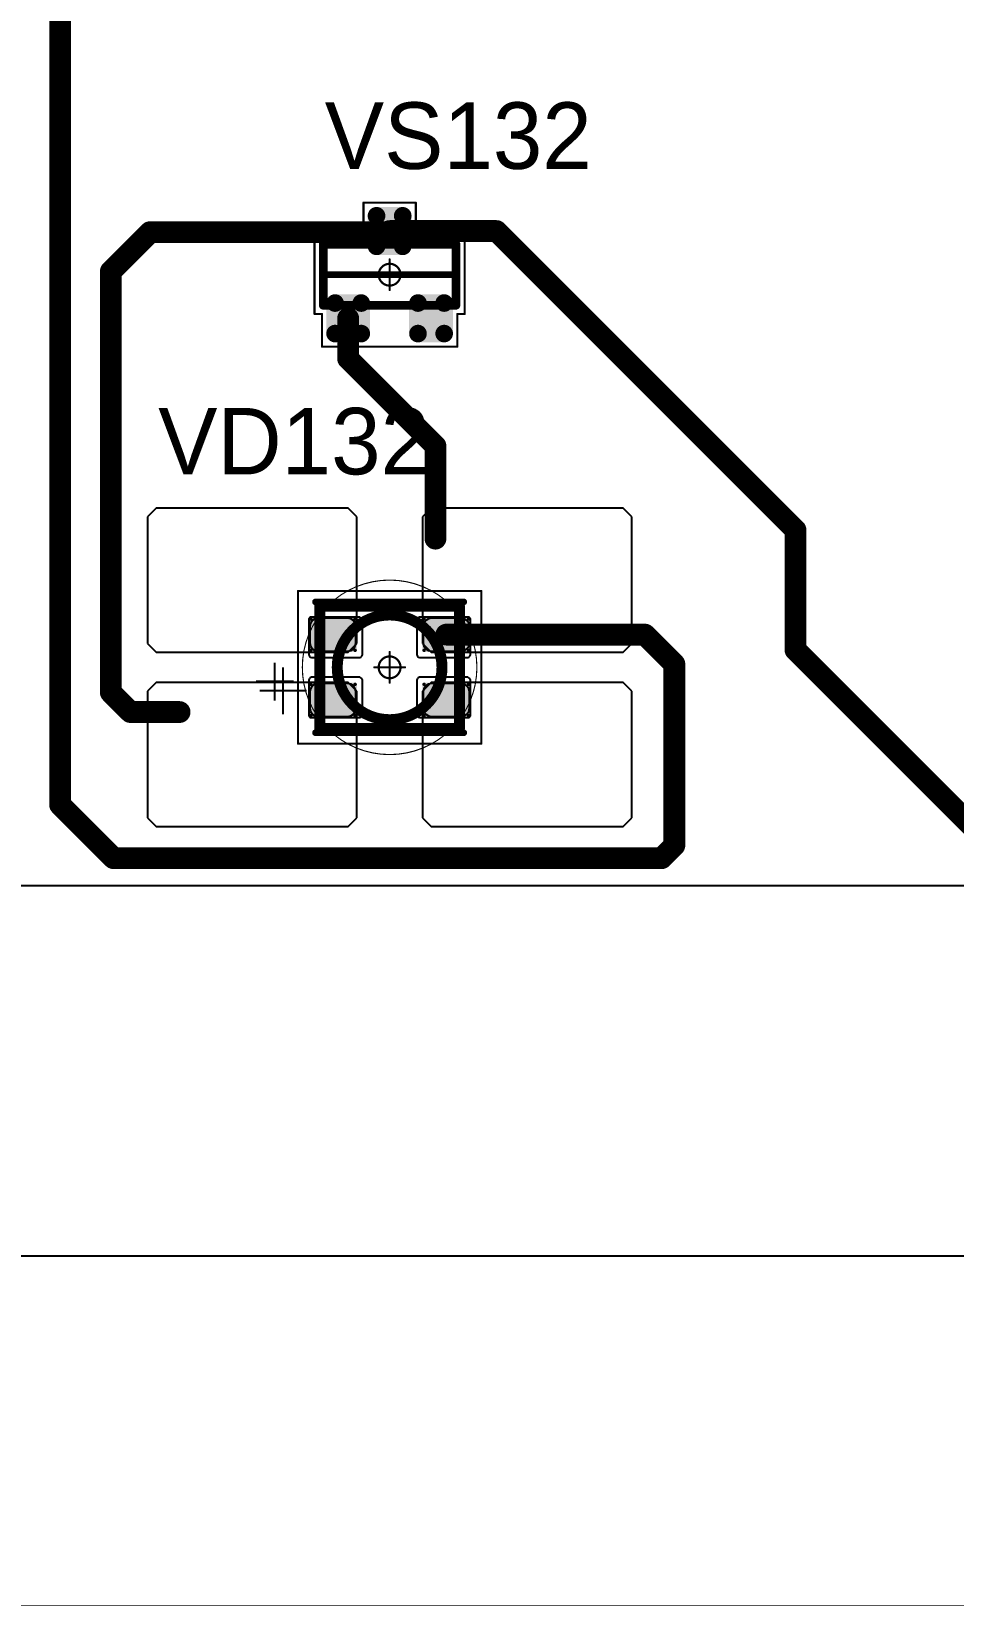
# Model space of a CAD drawing. Header units: millimetres. Extents: x 0 to 400, y 0 to 511.
# Drawn here: x 291.79 to 312.92, y 0 to 36.07 of the extents above; entities that cross this region are included whole.
import ezdxf

# ---------------------------------------------------------------- set-up
doc = ezdxf.new("R2010")
doc.units = ezdxf.units.MM
for name, color, linetype in [('Mechanical10', 56, 'Continuous'), ('Mechanical13', 56, 'Continuous'), ('Mechanical15', 56, 'Continuous'), ('Mechanical2', 216, 'Continuous'), ('TopLayer', 1, 'Continuous'), ('TopOverlay', 2, 'Continuous'), ('TopPaste', 8, 'Continuous'), ('TopSolder', 216, 'Continuous')]:
    doc.layers.add(name, color=color, linetype=linetype)

# ---------------------------------------------------------------- blocks, each defined once
blk = doc.blocks.new('SOT23_465')
at = {"layer": 'Mechanical13', "const_width": 0.2}
for points in [[(-0.7, 1.52), (0.7, 1.52)], [(-0.7, 1.52), (-0.7, -1.52)], [(0.7, 1.52), (0.7, -1.52)], [(-0.7, -1.52), (0.7, -1.52)]]:
    blk.add_lwpolyline(points, dxfattribs=at)
at = {"layer": 'Mechanical13', "const_width": 0.1}
for points in [[(-0.75, 1.52, 1), (-0.65, 1.52, 1)], [(-0.75, 1.52, 1), (-0.65, 1.52, 1)], [(0.65, 1.52, 1), (0.75, 1.52, 1)], [(0.65, 1.52, 1), (0.75, 1.52, 1)], [(-0.75, -1.52, 1), (-0.65, -1.52, 1)], [(-0.75, -1.52, 1), (-0.65, -1.52, 1)], [(0.65, -1.52, 1), (0.75, -1.52, 1)], [(0.65, -1.52, 1), (0.75, -1.52, 1)]]:
    blk.add_lwpolyline(points, format="xyb", close=True, dxfattribs=at)
at = {"layer": 'Mechanical15', "const_width": 0.05}
for points in [[(-1.65, 1.55), (-1.65, -1.55)], [(-1.65, 1.55), (-0.9, 1.55)], [(-0.9, 1.72), (-0.9, 1.55)], [(-0.9, 1.72), (0.9, 1.72)], [(0.9, 1.72), (0.9, 0.6)], [(0, 0.35), (0, -0.35)], [(0.9, 0.6), (1.65, 0.6)], [(1.65, 0.6), (1.65, -0.6)], [(-0.35, 0), (0.35, 0)], [(0.9, -0.6), (1.65, -0.6)], [(0.9, -0.6), (0.9, -1.72)], [(-1.65, -1.55), (-0.9, -1.55)], [(-0.9, -1.55), (-0.9, -1.72)], [(-0.9, -1.72), (0.9, -1.72)]]:
    blk.add_lwpolyline(points, dxfattribs=at)
at = {"layer": 'Mechanical15'}
for points, const_width in [([(-1.662, 1.55, 1), (-1.637, 1.55, 1)], 0.025), ([(-1.662, 1.55, 1), (-1.637, 1.55, 1)], 0.025), ([(-0.913, 1.72, 1), (-0.888, 1.72, 1)], 0.025), ([(-0.913, 1.72, 1), (-0.888, 1.72, 1)], 0.025), ([(-0.913, 1.55, 1), (-0.888, 1.55, 1)], 0.025), ([(-0.913, 1.55, 1), (-0.888, 1.55, 1)], 0.025), ([(0.888, 1.72, 1), (0.913, 1.72, 1)], 0.025), ([(0.888, 1.72, 1), (0.913, 1.72, 1)], 0.025), ([(-0.012, 0.35, 1), (0.012, 0.35, 1)], 0.025), ([(0.888, 0.6, 1), (0.913, 0.6, 1)], 0.025), ([(0.888, 0.6, 1), (0.913, 0.6, 1)], 0.025), ([(1.637, 0.6, 1), (1.662, 0.6, 1)], 0.025), ([(1.637, 0.6, 1), (1.662, 0.6, 1)], 0.025), ([(-0.362, 0, 1), (-0.337, 0, 1)], 0.025), ([(0.25, 0, 1), (-0.25, 0, 1)], 0.05), ([(-0.262, 0, 1), (-0.238, 0, 1)], 0.025), ([(0.238, 0, 1), (0.262, 0, 1)], 0.025), ([(0.337, 0, 1), (0.362, 0, 1)], 0.025), ([(-0.012, -0.35, 1), (0.012, -0.35, 1)], 0.025), ([(0.888, -0.6, 1), (0.913, -0.6, 1)], 0.025), ([(0.888, -0.6, 1), (0.913, -0.6, 1)], 0.025), ([(1.637, -0.6, 1), (1.662, -0.6, 1)], 0.025), ([(1.637, -0.6, 1), (1.662, -0.6, 1)], 0.025), ([(-1.662, -1.55, 1), (-1.637, -1.55, 1)], 0.025), ([(-1.662, -1.55, 1), (-1.637, -1.55, 1)], 0.025), ([(-0.913, -1.55, 1), (-0.888, -1.55, 1)], 0.025), ([(-0.913, -1.55, 1), (-0.888, -1.55, 1)], 0.025), ([(-0.913, -1.72, 1), (-0.888, -1.72, 1)], 0.025), ([(-0.913, -1.72, 1), (-0.888, -1.72, 1)], 0.025), ([(0.888, -1.72, 1), (0.913, -1.72, 1)], 0.025), ([(0.888, -1.72, 1), (0.913, -1.72, 1)], 0.025)]:
    blk.add_lwpolyline(points, format="xyb", close=True, dxfattribs=dict(at, const_width=const_width))
at = {"layer": 'TopLayer', "const_width": 0.1}
for points in [[(-1.4, 1.25, 1), (-1.3, 1.25, 1)], [(-0.7, 1.25, 1), (-0.6, 1.25, 1)], [(-1.4, 0.65, 1), (-1.3, 0.65, 1)], [(-0.7, 0.65, 1), (-0.6, 0.65, 1)], [(0.6, 0.3, 1), (0.7, 0.3, 1)], [(1.3, 0.3, 1), (1.4, 0.3, 1)], [(0.6, -0.3, 1), (0.7, -0.3, 1)], [(1.3, -0.3, 1), (1.4, -0.3, 1)], [(-1.4, -0.65, 1), (-1.3, -0.65, 1)], [(-0.7, -0.65, 1), (-0.6, -0.65, 1)], [(-1.4, -1.25, 1), (-1.3, -1.25, 1)], [(-0.7, -1.25, 1), (-0.6, -1.25, 1)]]:
    blk.add_lwpolyline(points, format="xyb", close=True, dxfattribs=at)
at = {"layer": 'TopLayer'}
for points in [[(-1.45, 1.25), (-1.45, 0.65), (-0.55, 1.25), (-0.55, 0.65)], [(-1.35, 1.35), (-1.35, 0.55), (-0.65, 1.35), (-0.65, 0.55)], [(0.65, 0.4), (0.65, -0.4), (1.35, 0.4), (1.35, -0.4)], [(0.55, 0.3), (0.55, -0.3), (1.45, 0.3), (1.45, -0.3)], [(-1.45, -0.65), (-1.45, -1.25), (-0.55, -0.65), (-0.55, -1.25)], [(-1.35, -0.55), (-1.35, -1.35), (-0.65, -0.55), (-0.65, -1.35)]]:
    blk.add_solid(points, dxfattribs=at)
at = {"layer": 'TopOverlay', "const_width": 0.15}
blk.add_lwpolyline([(0, 1.5), (0, -1.5)], dxfattribs=at)
at = {"layer": 'TopOverlay', "const_width": 0.075}
for points in [[(-0.038, 1.5, 1), (0.038, 1.5, 1)], [(-0.038, -1.5, 1), (0.038, -1.5, 1)]]:
    blk.add_lwpolyline(points, format="xyb", close=True, dxfattribs=at)
at = {"layer": 'TopPaste', "const_width": 0.075}
for points in [[(-1.387, 1.25, 1), (-1.313, 1.25, 1)], [(-0.687, 1.25, 1), (-0.613, 1.25, 1)], [(-1.387, 0.65, 1), (-1.313, 0.65, 1)], [(-0.687, 0.65, 1), (-0.613, 0.65, 1)], [(0.613, 0.3, 1), (0.687, 0.3, 1)], [(1.313, 0.3, 1), (1.387, 0.3, 1)], [(0.613, -0.3, 1), (0.687, -0.3, 1)], [(1.313, -0.3, 1), (1.387, -0.3, 1)], [(-1.387, -0.65, 1), (-1.313, -0.65, 1)], [(-0.687, -0.65, 1), (-0.613, -0.65, 1)], [(-1.387, -1.25, 1), (-1.313, -1.25, 1)], [(-0.687, -1.25, 1), (-0.613, -1.25, 1)]]:
    blk.add_lwpolyline(points, format="xyb", close=True, dxfattribs=at)
at = {"layer": 'TopPaste'}
for points in [[(-1.425, 1.25), (-1.425, 0.65), (-0.575, 1.25), (-0.575, 0.65)], [(-1.35, 1.325), (-1.35, 0.575), (-0.65, 1.325), (-0.65, 0.575)], [(0.65, 0.375), (0.65, -0.375), (1.35, 0.375), (1.35, -0.375)], [(0.575, 0.3), (0.575, -0.3), (1.425, 0.3), (1.425, -0.3)], [(-1.425, -0.65), (-1.425, -1.25), (-0.575, -0.65), (-0.575, -1.25)], [(-1.35, -0.575), (-1.35, -1.325), (-0.65, -0.575), (-0.65, -1.325)]]:
    blk.add_solid(points, dxfattribs=at)
at = {"layer": 'TopSolder', "const_width": 0.202}
for points in [[(-1.451, 1.25, 1), (-1.249, 1.25, 1)], [(-0.751, 1.25, 1), (-0.549, 1.25, 1)], [(-1.451, 0.65, 1), (-1.249, 0.65, 1)], [(-0.751, 0.65, 1), (-0.549, 0.65, 1)], [(0.549, 0.3, 1), (0.751, 0.3, 1)], [(1.249, 0.3, 1), (1.451, 0.3, 1)], [(0.549, -0.3, 1), (0.751, -0.3, 1)], [(1.249, -0.3, 1), (1.451, -0.3, 1)], [(-1.451, -0.65, 1), (-1.249, -0.65, 1)], [(-0.751, -0.65, 1), (-0.549, -0.65, 1)], [(-1.451, -1.25, 1), (-1.249, -1.25, 1)], [(-0.751, -1.25, 1), (-0.549, -1.25, 1)]]:
    blk.add_lwpolyline(points, format="xyb", close=True, dxfattribs=at)
at = {"layer": 'TopSolder'}
for points in [[(-1.35, 1.452), (-1.35, 0.448), (-0.65, 1.452), (-0.65, 0.448)], [(-1.552, 1.25), (-1.552, 0.65), (-0.448, 1.25), (-0.448, 0.65)], [(0.65, 0.502), (0.65, -0.502), (1.35, 0.502), (1.35, -0.502)], [(0.448, 0.3), (0.448, -0.3), (1.552, 0.3), (1.552, -0.3)], [(-1.552, -0.65), (-1.552, -1.25), (-0.448, -0.65), (-0.448, -1.25)], [(-1.35, -0.448), (-1.35, -1.452), (-0.65, -0.448), (-0.65, -1.452)]]:
    blk.add_solid(points, dxfattribs=at)
blk = doc.blocks.new('E65F_669')
at = {"layer": 'Mechanical13'}
for p, q in [((2.441, 1.071), (2.441, 0)), ((1.905, 0.536), (2.976, 0.536))]:
    blk.add_line(p, q, dxfattribs=at)
at = {"layer": 'Mechanical13', "const_width": 0.25}
for points in [[(-1.6, 1.4), (-1.6, -1.4)], [(1.6, 1.4), (-1.6, 1.4)], [(1.6, 1.4), (1.6, -1.4)], [(1.6, -1.4), (-1.6, -1.4)]]:
    blk.add_lwpolyline(points, dxfattribs=at)
at = {"layer": 'Mechanical13'}
for points, const_width in [([(-1.663, 1.4, 1), (-1.538, 1.4, 1)], 0.125), ([(-1.663, 1.4, 1), (-1.538, 1.4, 1)], 0.125), ([(1.537, 1.4, 1), (1.662, 1.4, 1)], 0.125), ([(1.537, 1.4, 1), (1.662, 1.4, 1)], 0.125), ([(1.2, 0, 1), (-1.2, 0, 1)], 0.25), ([(-1.263, 0, 1), (-1.138, 0, 1)], 0.125), ([(1.137, 0, 1), (1.262, 0, 1)], 0.125), ([(-1.663, -1.4, 1), (-1.538, -1.4, 1)], 0.125), ([(-1.663, -1.4, 1), (-1.538, -1.4, 1)], 0.125), ([(1.537, -1.4, 1), (1.662, -1.4, 1)], 0.125), ([(1.537, -1.4, 1), (1.662, -1.4, 1)], 0.125)]:
    blk.add_lwpolyline(points, format="xyb", close=True, dxfattribs=dict(at, const_width=const_width))
at = {"layer": 'Mechanical15', "const_width": 0.05}
for points in [[(2.1, 1.75), (-2.1, 1.75)], [(-2.1, 1.75), (-2.1, -1.75)], [(2.1, 1.75), (2.1, -1.75)], [(0, 0.35), (0, -0.35)], [(0, 0.35), (0, -0.35)], [(0.35, 0), (-0.35, 0)], [(0.35, 0), (-0.35, 0)], [(2.1, -1.75), (-2.1, -1.75)]]:
    blk.add_lwpolyline(points, dxfattribs=at)
at = {"layer": 'Mechanical15'}
for points, const_width in [([(-2.113, 1.75, 1), (-2.088, 1.75, 1)], 0.025), ([(-2.113, 1.75, 1), (-2.088, 1.75, 1)], 0.025), ([(2.087, 1.75, 1), (2.112, 1.75, 1)], 0.025), ([(2.087, 1.75, 1), (2.112, 1.75, 1)], 0.025), ([(-0.013, 0.35, 1), (0.012, 0.35, 1)], 0.025), ([(-0.013, 0.35, 1), (0.012, 0.35, 1)], 0.025), ([(-0.363, 0, 1), (-0.338, 0, 1)], 0.025), ([(-0.363, 0, 1), (-0.338, 0, 1)], 0.025), ([(0.25, 0, 1), (-0.25, 0, 1)], 0.05), ([(0.25, 0, 1), (-0.25, 0, 1)], 0.05), ([(-0.263, 0, 1), (-0.238, 0, 1)], 0.025), ([(-0.263, 0, 1), (-0.238, 0, 1)], 0.025), ([(0.237, 0, 1), (0.262, 0, 1)], 0.025), ([(0.237, 0, 1), (0.262, 0, 1)], 0.025), ([(0.337, 0, 1), (0.362, 0, 1)], 0.025), ([(0.337, 0, 1), (0.362, 0, 1)], 0.025), ([(-0.013, -0.35, 1), (0.012, -0.35, 1)], 0.025), ([(-0.013, -0.35, 1), (0.012, -0.35, 1)], 0.025), ([(-2.113, -1.75, 1), (-2.088, -1.75, 1)], 0.025), ([(-2.113, -1.75, 1), (-2.088, -1.75, 1)], 0.025), ([(2.087, -1.75, 1), (2.112, -1.75, 1)], 0.025), ([(2.087, -1.75, 1), (2.112, -1.75, 1)], 0.025)]:
    blk.add_lwpolyline(points, format="xyb", close=True, dxfattribs=dict(at, const_width=const_width))
at = {"layer": 'TopLayer'}
for p, q in [((-5.35, 3.65), (-5.55, 3.45)), ((-0.95, 3.65), (-5.35, 3.65)), ((-5.35, 3.65), (-5.35, 3.65)), ((-0.75, 3.45), (-0.95, 3.65)), ((0.95, 3.65), (0.75, 3.45)), ((5.35, 3.65), (0.95, 3.65)), ((0.95, 3.65), (0.95, 3.65)), ((5.55, 3.45), (5.35, 3.65)), ((-5.55, 3.45), (-5.55, 3.45)), ((-5.55, 3.45), (-5.55, 0.55)), ((-0.75, 0.55), (-0.75, 3.45)), ((0.75, 3.45), (0.75, 3.45)), ((0.75, 3.45), (0.75, 0.55)), ((5.55, 0.55), (5.55, 3.45)), ((-5.55, 0.55), (-5.35, 0.35)), ((-0.95, 0.35), (-0.75, 0.55)), ((0.75, 0.55), (0.95, 0.35)), ((5.35, 0.35), (5.55, 0.55)), ((-5.35, 0.35), (-0.95, 0.35)), ((0.95, 0.35), (5.35, 0.35)), ((-5.35, -0.35), (-5.55, -0.55)), ((-0.95, -0.35), (-5.35, -0.35)), ((-5.35, -0.35), (-5.35, -0.35)), ((-0.75, -0.55), (-0.95, -0.35)), ((0.95, -0.35), (0.75, -0.55)), ((5.35, -0.35), (0.95, -0.35)), ((0.95, -0.35), (0.95, -0.35)), ((5.55, -0.55), (5.35, -0.35)), ((-5.55, -0.55), (-5.55, -0.55)), ((-5.55, -0.55), (-5.55, -3.45)), ((-0.75, -3.45), (-0.75, -0.55)), ((0.75, -0.55), (0.75, -0.55)), ((0.75, -0.55), (0.75, -3.45)), ((5.55, -3.45), (5.55, -0.55)), ((-5.55, -3.45), (-5.35, -3.65)), ((-0.95, -3.65), (-0.75, -3.45)), ((0.75, -3.45), (0.95, -3.65)), ((5.35, -3.65), (5.55, -3.45)), ((-5.35, -3.65), (-0.95, -3.65)), ((0.95, -3.65), (5.35, -3.65))]:
    blk.add_line(p, q, dxfattribs=at)
at = {"layer": 'TopLayer', "const_width": 0.04}
for points in [[(-1.83, 1.11, 1), (-1.79, 1.11, 1)], [(-0.81, 1.11, 1), (-0.77, 1.11, 1)], [(0.77, 1.11, 1), (0.81, 1.11, 1)], [(1.79, 1.11, 1), (1.83, 1.11, 1)], [(-1.83, 0.39, 1), (-1.79, 0.39, 1)], [(-0.81, 0.39, 1), (-0.77, 0.39, 1)], [(0.77, 0.39, 1), (0.81, 0.39, 1)], [(1.79, 0.39, 1), (1.83, 0.39, 1)], [(-1.83, -0.39, 1), (-1.79, -0.39, 1)], [(-0.81, -0.39, 1), (-0.77, -0.39, 1)], [(0.77, -0.39, 1), (0.81, -0.39, 1)], [(1.79, -0.39, 1), (1.83, -0.39, 1)], [(-1.83, -1.11, 1), (-1.79, -1.11, 1)], [(-0.81, -1.11, 1), (-0.77, -1.11, 1)], [(0.77, -1.11, 1), (0.81, -1.11, 1)], [(1.79, -1.11, 1), (1.83, -1.11, 1)]]:
    blk.add_lwpolyline(points, format="xyb", close=True, dxfattribs=at)
at = {"layer": 'TopLayer'}
for points in [[(-1.85, 1.11), (-1.85, 0.39), (-0.75, 1.11), (-0.75, 0.39)], [(-1.81, 1.15), (-1.81, 0.35), (-0.79, 1.15), (-0.79, 0.35)], [(0.75, 1.11), (0.75, 0.39), (1.85, 1.11), (1.85, 0.39)], [(0.79, 1.15), (0.79, 0.35), (1.81, 1.15), (1.81, 0.35)], [(-1.81, -0.35), (-1.81, -1.15), (-0.79, -0.35), (-0.79, -1.15)], [(0.79, -0.35), (0.79, -1.15), (1.81, -0.35), (1.81, -1.15)], [(-1.85, -0.39), (-1.85, -1.11), (-0.75, -0.39), (-0.75, -1.11)], [(0.75, -0.39), (0.75, -1.11), (1.85, -0.39), (1.85, -1.11)]]:
    blk.add_solid(points, dxfattribs=at)
at = {"layer": 'TopOverlay'}
for p, q in [((2.628, 0.757), (2.628, -0.1)), ((2.2, 0.328), (3.057, 0.328))]:
    blk.add_line(p, q, dxfattribs=at)
at = {"layer": 'TopOverlay', "const_width": 0.15}
for points in [[(1.7, 1.5), (-1.7, 1.5)], [(1.7, -1.5), (-1.7, -1.5)]]:
    blk.add_lwpolyline(points, dxfattribs=at)
at = {"layer": 'TopOverlay', "const_width": 0.075}
for points in [[(-1.738, 1.5, 1), (-1.663, 1.5, 1)], [(1.662, 1.5, 1), (1.737, 1.5, 1)], [(-1.738, -1.5, 1), (-1.663, -1.5, 1)], [(1.662, -1.5, 1), (1.737, -1.5, 1)]]:
    blk.add_lwpolyline(points, format="xyb", close=True, dxfattribs=at)
at = {"layer": 'TopPaste'}
for p, q in [((-1.711, 1.114), (-1.773, 1.073)), ((-1.638, 1.129), (-1.711, 1.114)), ((-0.963, 1.129), (-1.638, 1.129)), ((-0.889, 1.114), (-0.963, 1.129)), ((-0.827, 1.073), (-0.889, 1.114)), ((0.889, 1.114), (0.827, 1.073)), ((0.962, 1.129), (0.889, 1.114)), ((1.637, 1.129), (0.962, 1.129)), ((1.711, 1.114), (1.637, 1.129)), ((1.773, 1.073), (1.711, 1.114)), ((-1.814, 1.011), (-1.829, 0.938)), ((-1.829, 0.938), (-1.829, 0.563)), ((-1.773, 1.073), (-1.814, 1.011)), ((-0.786, 1.011), (-0.827, 1.073)), ((-0.771, 0.938), (-0.786, 1.011)), ((-0.771, 0.563), (-0.771, 0.938)), ((0.786, 1.011), (0.771, 0.938)), ((0.771, 0.938), (0.771, 0.563)), ((0.827, 1.073), (0.786, 1.011)), ((1.814, 1.011), (1.773, 1.073)), ((1.829, 0.938), (1.814, 1.011)), ((1.829, 0.563), (1.829, 0.938)), ((-1.829, 0.563), (-1.814, 0.489)), ((-1.814, 0.489), (-1.773, 0.427)), ((-1.773, 0.427), (-1.711, 0.386)), ((-1.711, 0.386), (-1.638, 0.371)), ((-1.638, 0.371), (-0.963, 0.371)), ((-0.963, 0.371), (-0.889, 0.386)), ((-0.889, 0.386), (-0.827, 0.427)), ((-0.827, 0.427), (-0.786, 0.489)), ((-0.786, 0.489), (-0.771, 0.563)), ((0.771, 0.563), (0.786, 0.489)), ((0.786, 0.489), (0.827, 0.427)), ((0.827, 0.427), (0.889, 0.386)), ((0.889, 0.386), (0.962, 0.371)), ((0.962, 0.371), (1.637, 0.371)), ((1.637, 0.371), (1.711, 0.386)), ((1.711, 0.386), (1.773, 0.427)), ((1.773, 0.427), (1.814, 0.489)), ((1.814, 0.489), (1.829, 0.563)), ((-1.814, -0.489), (-1.829, -0.563)), ((-1.829, -0.563), (-1.829, -0.938)), ((-1.773, -0.427), (-1.814, -0.489)), ((-1.711, -0.386), (-1.773, -0.427)), ((-1.638, -0.371), (-1.711, -0.386)), ((-0.963, -0.371), (-1.638, -0.371)), ((-0.889, -0.386), (-0.963, -0.371)), ((-0.827, -0.427), (-0.889, -0.386)), ((-0.786, -0.489), (-0.827, -0.427)), ((-0.771, -0.563), (-0.786, -0.489)), ((-0.771, -0.938), (-0.771, -0.563)), ((0.786, -0.489), (0.771, -0.563)), ((0.771, -0.563), (0.771, -0.938)), ((0.827, -0.427), (0.786, -0.489)), ((0.889, -0.386), (0.827, -0.427)), ((0.962, -0.371), (0.889, -0.386)), ((1.637, -0.371), (0.962, -0.371)), ((1.711, -0.386), (1.637, -0.371)), ((1.773, -0.427), (1.711, -0.386)), ((1.814, -0.489), (1.773, -0.427)), ((1.829, -0.563), (1.814, -0.489)), ((1.829, -0.938), (1.829, -0.563)), ((-1.829, -0.938), (-1.814, -1.011)), ((-1.814, -1.011), (-1.773, -1.073)), ((-1.773, -1.073), (-1.711, -1.114)), ((-0.889, -1.114), (-0.827, -1.073)), ((-0.827, -1.073), (-0.786, -1.011)), ((-0.786, -1.011), (-0.771, -0.938)), ((0.771, -0.938), (0.786, -1.011)), ((0.786, -1.011), (0.827, -1.073)), ((0.827, -1.073), (0.889, -1.114)), ((1.711, -1.114), (1.773, -1.073)), ((1.773, -1.073), (1.814, -1.011)), ((1.814, -1.011), (1.829, -0.938)), ((-1.711, -1.114), (-1.638, -1.129)), ((-1.638, -1.129), (-0.963, -1.129)), ((-0.963, -1.129), (-0.889, -1.114)), ((0.889, -1.114), (0.962, -1.129)), ((0.962, -1.129), (1.637, -1.129)), ((1.637, -1.129), (1.711, -1.114))]:
    blk.add_line(p, q, dxfattribs=at)
at = {"layer": 'TopSolder'}
for p, q in [((-1.842, 1.129), (-1.85, 1.111)), ((-1.85, 1.111), (-1.85, 1.101)), ((-1.85, 1.101), (-1.85, 1.101)), ((-1.85, 1.101), (-1.85, 0.301)), ((-1.828, 1.143), (-1.842, 1.129)), ((-1.81, 1.151), (-1.828, 1.143)), ((-1.8, 1.151), (-1.81, 1.151)), ((-0.7, 1.151), (-1.8, 1.151)), ((-0.685, 1.151), (-0.7, 1.151)), ((-0.7, 1.151), (-0.7, 1.151)), ((-0.658, 1.139), (-0.685, 1.151)), ((-0.636, 1.118), (-0.658, 1.139)), ((-0.625, 1.09), (-0.636, 1.118)), ((-0.625, 1.076), (-0.625, 1.09)), ((0.636, 1.118), (0.625, 1.09)), ((0.625, 1.09), (0.625, 1.076)), ((0.657, 1.139), (0.636, 1.118)), ((0.685, 1.151), (0.657, 1.139)), ((0.7, 1.151), (0.685, 1.151)), ((1.8, 1.151), (0.7, 1.151)), ((1.81, 1.151), (1.8, 1.151)), ((1.8, 1.151), (1.8, 1.151)), ((1.828, 1.143), (1.81, 1.151)), ((1.842, 1.129), (1.828, 1.143)), ((1.85, 1.111), (1.842, 1.129)), ((1.85, 1.101), (1.85, 1.111)), ((1.85, 0.301), (1.85, 1.101)), ((-0.625, 0.301), (-0.625, 1.076)), ((0.625, 1.076), (0.625, 1.076)), ((0.625, 1.076), (0.625, 0.301)), ((-1.85, 0.301), (-1.85, 0.286)), ((-1.85, 0.286), (-1.839, 0.258)), ((-1.839, 0.258), (-1.818, 0.237)), ((-1.818, 0.237), (-1.79, 0.226)), ((-1.79, 0.226), (-1.775, 0.226)), ((-1.775, 0.226), (-1.775, 0.226)), ((-1.775, 0.226), (-0.7, 0.226)), ((-0.7, 0.226), (-0.685, 0.226)), ((-0.685, 0.226), (-0.658, 0.237)), ((-0.658, 0.237), (-0.636, 0.258)), ((-0.636, 0.258), (-0.625, 0.286)), ((-0.625, 0.286), (-0.625, 0.301)), ((-0.625, 0.301), (-0.625, 0.301)), ((0.625, 0.301), (0.625, 0.286)), ((0.625, 0.286), (0.636, 0.258)), ((0.636, 0.258), (0.657, 0.237)), ((0.657, 0.237), (0.685, 0.226)), ((0.685, 0.226), (0.7, 0.226)), ((0.7, 0.226), (0.7, 0.226)), ((0.7, 0.226), (1.775, 0.226)), ((1.775, 0.226), (1.79, 0.226)), ((1.79, 0.226), (1.817, 0.237)), ((1.817, 0.237), (1.839, 0.258)), ((1.839, 0.258), (1.85, 0.286)), ((1.85, 0.286), (1.85, 0.301)), ((1.85, 0.301), (1.85, 0.301)), ((-1.839, -0.257), (-1.85, -0.285)), ((-1.85, -0.285), (-1.85, -0.299)), ((-1.85, -0.299), (-1.85, -0.299)), ((-1.85, -0.299), (-1.85, -1.099)), ((-1.818, -0.236), (-1.839, -0.257)), ((-1.79, -0.224), (-1.818, -0.236)), ((-1.775, -0.224), (-1.79, -0.224)), ((-0.7, -0.224), (-1.775, -0.224)), ((-0.685, -0.224), (-0.7, -0.224)), ((-0.7, -0.224), (-0.7, -0.224)), ((-0.658, -0.236), (-0.685, -0.224)), ((-0.636, -0.257), (-0.658, -0.236)), ((-0.625, -0.285), (-0.636, -0.257)), ((-0.625, -0.299), (-0.625, -0.285)), ((-0.625, -1.074), (-0.625, -0.299)), ((0.636, -0.257), (0.625, -0.285)), ((0.625, -0.285), (0.625, -0.299)), ((0.625, -0.299), (0.625, -0.299)), ((0.625, -0.299), (0.625, -1.074)), ((0.657, -0.236), (0.636, -0.257)), ((0.685, -0.224), (0.657, -0.236)), ((0.7, -0.224), (0.685, -0.224)), ((1.775, -0.224), (0.7, -0.224)), ((1.79, -0.224), (1.775, -0.224)), ((1.775, -0.224), (1.775, -0.224)), ((1.817, -0.236), (1.79, -0.224)), ((1.839, -0.257), (1.817, -0.236)), ((1.85, -0.285), (1.839, -0.257)), ((1.85, -0.299), (1.85, -0.285)), ((1.85, -1.099), (1.85, -0.299)), ((-0.625, -1.089), (-0.625, -1.074)), ((-0.625, -1.074), (-0.625, -1.074)), ((0.625, -1.074), (0.625, -1.089)), ((-1.85, -1.099), (-1.85, -1.109)), ((-1.85, -1.109), (-1.842, -1.128)), ((-1.842, -1.128), (-1.828, -1.142)), ((-1.828, -1.142), (-1.81, -1.149)), ((-1.81, -1.149), (-1.8, -1.149)), ((-1.8, -1.149), (-0.7, -1.149)), ((-1.8, -1.149), (-1.8, -1.149)), ((-0.7, -1.149), (-0.685, -1.149)), ((-0.685, -1.149), (-0.658, -1.138)), ((-0.658, -1.138), (-0.636, -1.117)), ((-0.636, -1.117), (-0.625, -1.089)), ((0.625, -1.089), (0.636, -1.117)), ((0.636, -1.117), (0.657, -1.138)), ((0.657, -1.138), (0.685, -1.149)), ((0.685, -1.149), (0.7, -1.149)), ((0.7, -1.149), (1.8, -1.149)), ((0.7, -1.149), (0.7, -1.149)), ((1.8, -1.149), (1.81, -1.149)), ((1.81, -1.149), (1.828, -1.142)), ((1.828, -1.142), (1.842, -1.128)), ((1.842, -1.128), (1.85, -1.109)), ((1.85, -1.109), (1.85, -1.099)), ((1.85, -1.099), (1.85, -1.099))]:
    blk.add_line(p, q, dxfattribs=at)

msp = doc.modelspace()

# ---------------------------------------------------------------- linework, layer by layer
at = {"layer": 'Mechanical10', "const_width": 0.01}
msp.add_lwpolyline([(0, 0), (400, 0)], dxfattribs=at)
at = {"layer": 'Mechanical2'}
for points, const_width in [([(302, 21.5, 1), (298, 21.5, 1)], 0.0254), ([(300, 23.5, 1), (300, 23.5, 1)], 0.0005), ([(297.994, 21.5, 1), (298.006, 21.5, 1)], 0.0127), ([(298, 21.5, 1), (298, 21.5, 1)], 0.0005), ([(301.994, 21.5, 1), (302.006, 21.5, 1)], 0.0127), ([(302, 21.5, 1), (302, 21.5, 1)], 0.0005), ([(300, 19.5, 1), (300, 19.5, 1)], 0.0005)]:
    msp.add_lwpolyline(points, format="xyb", close=True, dxfattribs=dict(at, const_width=const_width))
at = {"layer": 'Mechanical2', "const_width": 0.001}
for points in [[(300, 19.5), (300, 23.5)], [(298, 21.5), (302, 21.5)]]:
    msp.add_lwpolyline(points, dxfattribs=at)
at = {"layer": 'TopLayer'}
for p, q in [((172.55, 16.5), (348.325, 16.5)), ((351.6, 8), (204.15, 8))]:
    msp.add_line(p, q, dxfattribs=at)
at = {"layer": 'TopLayer', "const_width": 0.5}
for points in [[(292.45, 18.35), (292.45, 37.1)], [(293.612, 30.575), (294.512, 31.475)], [(294.512, 31.475), (299.912, 31.475)], [(300, 31.5), (302.45, 31.5)], [(302.45, 31.5), (309.3, 24.65)], [(293.612, 20.925), (293.612, 30.575)], [(299.05, 28.575), (299.05, 29.5)], [(299.05, 28.575), (301.05, 26.575)], [(301.05, 24.45), (301.05, 26.575)], [(309.3, 21.9), (309.3, 24.65)], [(301.3, 22.25), (305.85, 22.25)], [(305.85, 22.25), (306.525, 21.575)], [(309.3, 21.9), (314.025, 17.175)], [(306.525, 17.418), (306.525, 21.575)], [(293.612, 20.925), (294.062, 20.475)], [(294.062, 20.475), (295.187, 20.475)], [(292.45, 18.35), (293.675, 17.125)], [(293.675, 17.125), (306.232, 17.125)], [(306.232, 17.125), (306.525, 17.418)]]:
    msp.add_lwpolyline(points, dxfattribs=at)
at = {"layer": 'TopLayer', "const_width": 0.25}
for points in [[(294.387, 31.475, 1), (294.637, 31.475, 1)], [(294.387, 31.475, 1), (294.637, 31.475, 1)], [(299.787, 31.475, 1), (300.037, 31.475, 1)], [(299.875, 31.5, 1), (300.125, 31.5, 1)], [(302.325, 31.5, 1), (302.575, 31.5, 1)], [(302.325, 31.5, 1), (302.575, 31.5, 1)], [(293.487, 30.575, 1), (293.737, 30.575, 1)], [(293.487, 30.575, 1), (293.737, 30.575, 1)], [(298.925, 29.5, 1), (299.175, 29.5, 1)], [(298.925, 28.575, 1), (299.175, 28.575, 1)], [(298.925, 28.575, 1), (299.175, 28.575, 1)], [(300.925, 26.575, 1), (301.175, 26.575, 1)], [(300.925, 26.575, 1), (301.175, 26.575, 1)], [(309.175, 24.65, 1), (309.425, 24.65, 1)], [(309.175, 24.65, 1), (309.425, 24.65, 1)], [(300.925, 24.45, 1), (301.175, 24.45, 1)], [(301.175, 22.25, 1), (301.425, 22.25, 1)], [(305.725, 22.25, 1), (305.975, 22.25, 1)], [(305.725, 22.25, 1), (305.975, 22.25, 1)], [(309.175, 21.9, 1), (309.425, 21.9, 1)], [(309.175, 21.9, 1), (309.425, 21.9, 1)], [(306.4, 21.575, 1), (306.65, 21.575, 1)], [(306.4, 21.575, 1), (306.65, 21.575, 1)], [(293.487, 20.925, 1), (293.737, 20.925, 1)], [(293.487, 20.925, 1), (293.737, 20.925, 1)], [(293.937, 20.475, 1), (294.187, 20.475, 1)], [(293.937, 20.475, 1), (294.187, 20.475, 1)], [(295.062, 20.475, 1), (295.312, 20.475, 1)], [(292.325, 18.35, 1), (292.575, 18.35, 1)], [(292.325, 18.35, 1), (292.575, 18.35, 1)], [(293.55, 17.125, 1), (293.8, 17.125, 1)], [(293.55, 17.125, 1), (293.8, 17.125, 1)], [(306.107, 17.125, 1), (306.357, 17.125, 1)], [(306.107, 17.125, 1), (306.357, 17.125, 1)], [(306.4, 17.418, 1), (306.65, 17.418, 1)], [(306.4, 17.418, 1), (306.65, 17.418, 1)]]:
    msp.add_lwpolyline(points, format="xyb", close=True, dxfattribs=at)

# ---------------------------------------------------------------- block references
for name, p, rotation in [('SOT23_465', (300, 30.5), 90), ('E65F_669', (300, 21.5), 180)]:
    msp.add_blockref(name, p, dxfattribs=dict(rotation=rotation))

# ---------------------------------------------------------------- texts
at = {"layer": 'TopOverlay'}
for s, p in [('VS132', (298.514, 32.926)), ('VD132', (294.696, 25.923))]:
    msp.add_text(s, height=1.524, dxfattribs=at).set_placement(p)

doc.saveas('drawing.dxf')
